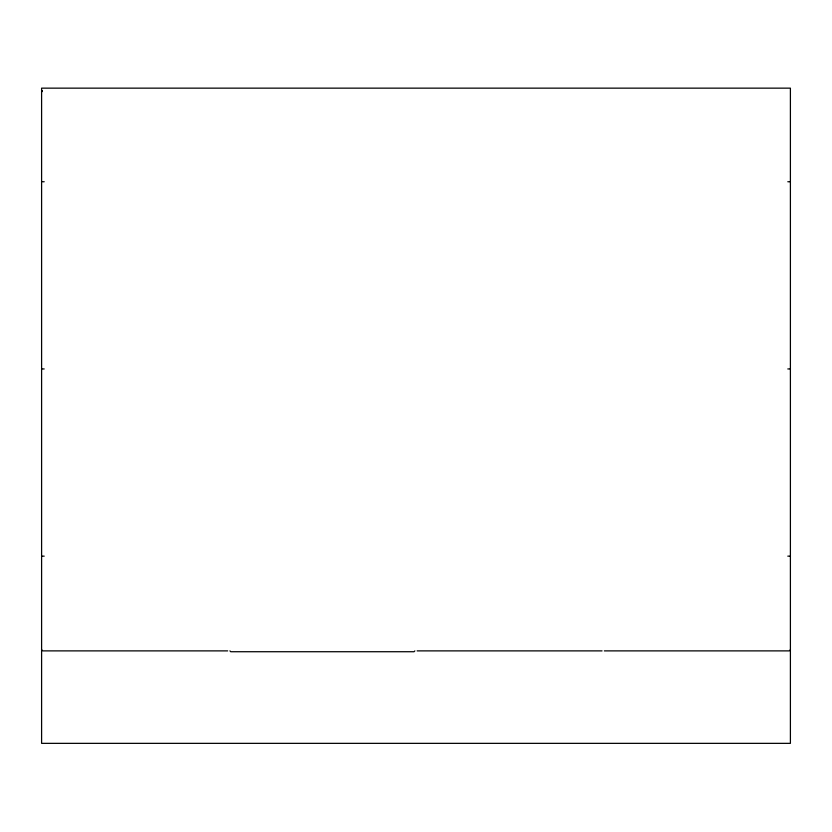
<?xml version="1.0" encoding="UTF-8"?>
<svg xmlns="http://www.w3.org/2000/svg" width="832" height="832" viewBox="0 0 832 832"><rect width="100%" height="100%" fill="white"/><g stroke="black" fill="none" stroke-linecap="round" stroke-linejoin="round"><path stroke-width="1.25" d="M41.6 181.75L41.6 88.15L790.4 88.15L790.4 743.35L41.6 743.35L41.6 181.75L44.2 181.75M41.86 90.709L41.6 91.988L42.266 90.886M414.877 650.884L414.034 651.726L230.766 651.726L229.923 650.884M790.4 649.75L789.266 650.884L604.323 650.884M787.8 181.75L790.4 181.75M41.6 368.95L44.2 368.95M787.8 368.95L790.4 368.95M41.6 556.15L44.2 556.15M787.8 556.15L790.4 556.15M227.677 650.884L42.723 650.884L41.6 649.75M417.123 650.884L602.066 650.884"/></g></svg>
